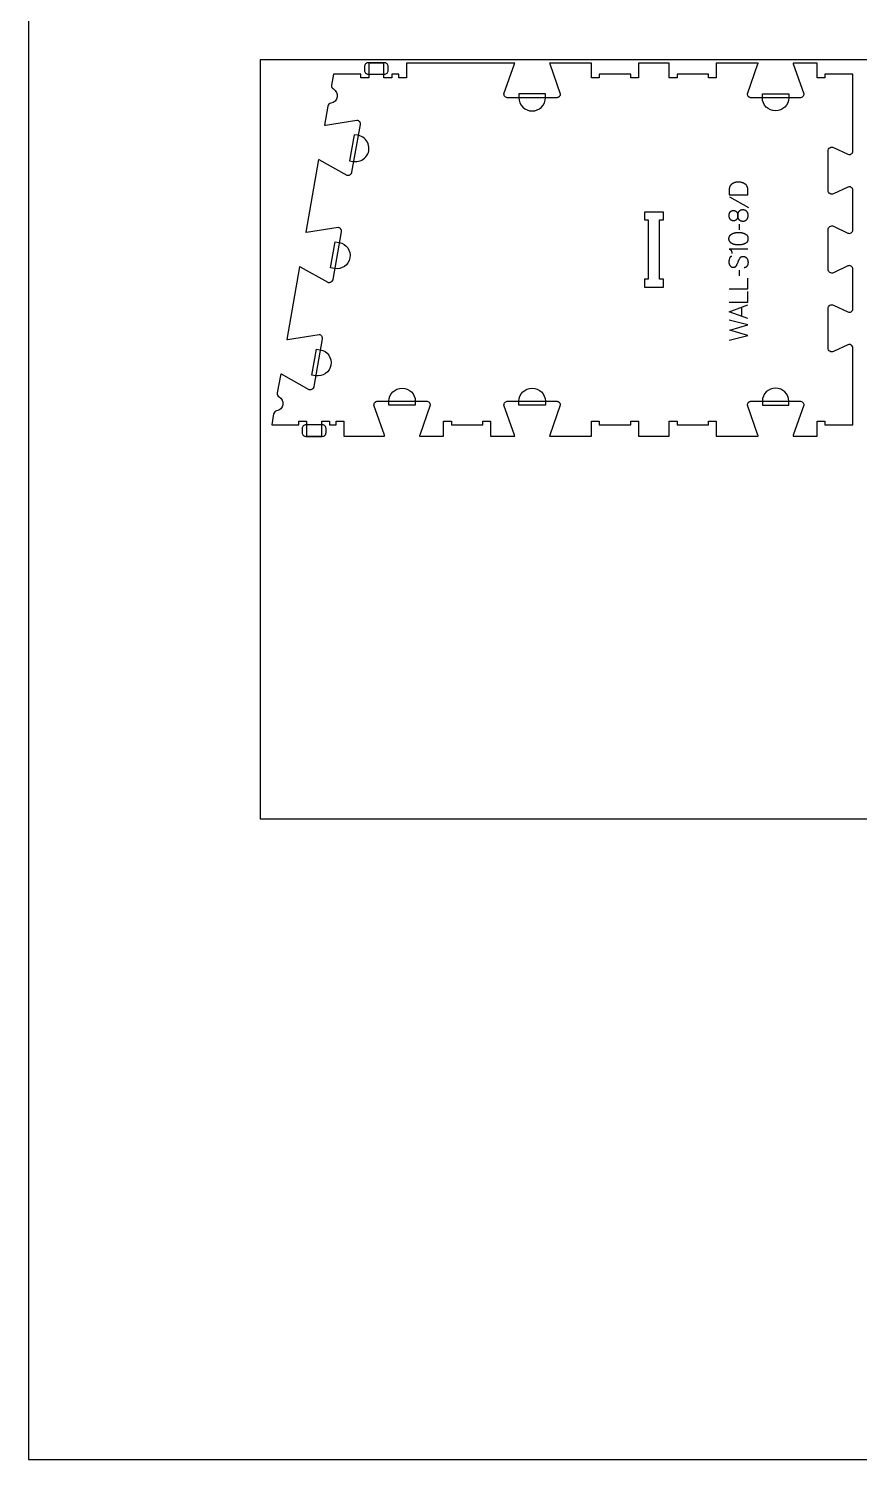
# Model space of a CAD drawing. Extents: x 2032 to 5216, y -10461 to -4867.
# Drawn here: x 2032 to 3367, y -10461 to -8161 of the extents above; entities that cross this region are included whole.
import ezdxf

# ---------------------------------------------------------------- set-up
doc = ezdxf.new("R2010")
doc.units = 0
for name, color, linetype in [('0_SHEET_SPRUCEPLY_2440X122', 1, 'CONTINUOUS'), ('1_ANYTOOL_1MMDEEP_LABELS_S', 2, 'CONTINUOUS'), ('3_ANYTOOL_CUTTHROUGH_INSID', 4, 'CONTINUOUS'), ('4_ANYTOOL_CUTTHROUGH_OUTSI', 5, 'CONTINUOUS'), ('5_ANYTOOL_HALF_MILL_9MM_IN', 3, 'CONTINUOUS'), ('DONOTCUT', 18, 'CONTINUOUS')]:
    doc.layers.add(name, color=color, linetype=linetype)

msp = doc.modelspace()

# ---------------------------------------------------------------- linework, layer by layer
at = {"layer": '0_SHEET_SPRUCEPLY_2440X122'}
msp.add_lwpolyline([(2403.9, -8211.2), (2403.9, -9431.2), (4843.9, -9431.2), (4843.9, -8211.2)], close=True, dxfattribs=at)
at = {"layer": '1_ANYTOOL_1MMDEEP_LABELS_S'}
for points in [[(3157.5, -8428.2), (3187.5, -8428.2), (3187.5, -8419.7), (3187.5, -8419.3), (3187.4, -8418.9), (3187.4, -8418.5), (3187.4, -8418.1), (3187.3, -8417.7), (3187.3, -8417.4), (3187.2, -8417), (3187.1, -8416.6), (3187, -8416.3), (3186.9, -8416), (3186.8, -8415.6), (3186.7, -8415.3), (3186.6, -8415), (3186.5, -8414.8), (3186.5, -8414.7), (3186.4, -8414.5), (3186.3, -8414.4), (3186.2, -8414.2), (3186.2, -8414.1), (3186.1, -8413.9), (3186, -8413.8), (3185.9, -8413.7), (3185.8, -8413.5), (3185.7, -8413.4), (3185.7, -8413.3), (3185.6, -8413.1), (3185.5, -8413), (3185.4, -8412.9), (3185.3, -8412.7), (3185.2, -8412.6), (3185.1, -8412.5), (3184.9, -8412.4), (3184.8, -8412.3), (3184.7, -8412.1), (3184.6, -8412), (3184.5, -8411.9), (3184.4, -8411.8), (3184.2, -8411.7), (3184.1, -8411.6), (3184, -8411.5), (3183.9, -8411.4), (3183.7, -8411.3), (3183.6, -8411.2), (3183.5, -8411.1), (3183.3, -8411), (3183, -8410.8), (3182.8, -8410.6), (3182.4, -8410.5), (3181.8, -8410.1), (3181.2, -8409.8), (3180.6, -8409.6), (3179.9, -8409.3), (3179.3, -8409.1), (3178.6, -8408.9), (3178, -8408.7), (3177.3, -8408.5), (3176.7, -8408.3), (3176, -8408.2), (3175.3, -8408.1), (3174.6, -8408), (3174, -8407.9), (3173.3, -8407.9), (3172.6, -8407.9), (3171.9, -8407.8), (3171.3, -8407.9), (3170.7, -8407.9), (3170.1, -8407.9), (3169.5, -8408), (3168.9, -8408.1), (3168.7, -8408.1), (3168.4, -8408.2), (3168.1, -8408.3), (3167.8, -8408.3), (3167.5, -8408.4), (3167.3, -8408.5), (3167, -8408.5), (3166.7, -8408.6), (3166.4, -8408.7), (3166.2, -8408.8), (3165.9, -8408.9), (3165.6, -8409), (3165.4, -8409.1), (3165.1, -8409.2), (3164.6, -8409.5), (3164.1, -8409.7), (3163.5, -8410), (3163, -8410.3), (3162.7, -8410.5), (3162.4, -8410.7), (3162.1, -8410.9), (3161.9, -8411.1), (3161.6, -8411.3), (3161.3, -8411.6), (3161.1, -8411.8), (3160.8, -8412), (3160.6, -8412.2), (3160.4, -8412.4), (3160.2, -8412.7), (3160, -8412.9), (3159.8, -8413.1), (3159.6, -8413.4), (3159.4, -8413.6), (3159.2, -8413.9), (3159.1, -8414.1), (3158.9, -8414.4), (3158.8, -8414.6), (3158.7, -8414.9), (3158.5, -8415.1), (3158.4, -8415.4), (3158.3, -8415.7), (3158.2, -8415.9), (3158.2, -8416.2), (3158.1, -8416.5), (3158, -8416.8), (3158, -8417.1), (3157.9, -8417.4), (3157.9, -8417.6), (3157.8, -8417.9), (3157.8, -8418.2), (3157.7, -8420.7), (3157.6, -8423.2), (3157.6, -8425.7)], [(3157.5, -8461.5), (3157.6, -8461), (3157.6, -8460.6), (3157.6, -8460.2), (3157.6, -8460), (3157.7, -8459.9), (3157.7, -8459.7), (3157.7, -8459.5), (3157.7, -8459.3), (3157.8, -8459.1), (3157.8, -8458.9), (3157.9, -8458.7), (3157.9, -8458.6), (3158, -8458.4), (3158, -8458.2), (3158.1, -8458), (3158.1, -8457.9), (3158.2, -8457.7), (3158.3, -8457.5), (3158.3, -8457.4), (3158.4, -8457.2), (3158.5, -8457), (3158.6, -8456.9), (3158.7, -8456.7), (3158.7, -8456.6), (3158.8, -8456.4), (3158.9, -8456.2), (3159, -8456.1), (3159.1, -8455.9), (3159.2, -8455.8), (3159.3, -8455.7), (3159.4, -8455.5), (3159.5, -8455.4), (3159.7, -8455.3), (3159.8, -8455.1), (3159.9, -8455), (3160, -8454.9), (3160.2, -8454.8), (3160.3, -8454.7), (3160.4, -8454.6), (3160.6, -8454.5), (3160.7, -8454.4), (3160.9, -8454.3), (3161, -8454.2), (3161.2, -8454.1), (3161.3, -8454.1), (3161.5, -8454), (3161.7, -8453.9), (3161.8, -8453.9), (3162, -8453.8), (3162.2, -8453.8), (3162.3, -8453.7), (3162.5, -8453.7), (3162.7, -8453.6), (3162.9, -8453.6), (3163.1, -8453.6), (3163.3, -8453.5), (3163.5, -8453.5), (3163.7, -8453.5), (3163.9, -8453.5), (3164.1, -8453.5), (3164.3, -8453.5), (3164.5, -8453.5), (3164.8, -8453.5), (3165, -8453.5), (3165.2, -8453.5), (3165.4, -8453.6), (3165.6, -8453.6), (3165.8, -8453.6), (3166, -8453.7), (3166.2, -8453.7), (3166.4, -8453.7), (3166.6, -8453.8), (3166.8, -8453.9), (3167, -8453.9), (3167.1, -8454), (3167.3, -8454.1), (3167.5, -8454.1), (3167.7, -8454.2), (3167.8, -8454.3), (3168, -8454.4), (3168.1, -8454.5), (3168.3, -8454.6), (3168.4, -8454.7), (3168.6, -8454.8), (3168.7, -8454.9), (3168.9, -8455.1), (3169, -8455.2), (3169.1, -8455.3), (3169.2, -8455.5), (3169.4, -8455.6), (3169.5, -8455.7), (3169.6, -8455.9), (3169.7, -8456.1), (3169.8, -8456.2), (3169.9, -8456.4), (3170, -8456.5), (3170.1, -8456.7), (3170.2, -8456.9), (3170.3, -8457), (3170.4, -8457.2), (3170.5, -8457.4), (3170.6, -8457.6), (3170.6, -8457.7), (3170.7, -8457.9), (3170.8, -8458.1), (3170.9, -8458.3), (3170.9, -8458.4), (3171, -8458.6), (3171, -8458.8), (3171.1, -8459), (3171.1, -8459.2), (3171.2, -8459.3), (3171.2, -8459.5), (3171.3, -8459.7), (3171.3, -8459.9), (3171.3, -8460.1), (3171.4, -8460.3), (3171.4, -8460.5), (3171.4, -8460.7), (3171.4, -8460.9), (3171.4, -8461.1), (3171.5, -8461.2), (3171.5, -8461.4), (3171.5, -8461.8), (3171.5, -8462.2), (3171.4, -8462.6), (3171.4, -8463), (3171.4, -8463.2), (3171.4, -8463.4), (3171.3, -8463.5), (3171.3, -8463.7), (3171.3, -8463.9), (3171.2, -8464.1), (3171.2, -8464.3), (3171.2, -8464.5), (3171.1, -8464.6), (3171.1, -8464.8), (3171, -8465), (3171, -8465.2), (3170.9, -8465.3), (3170.8, -8465.5), (3170.8, -8465.7), (3170.7, -8465.9), (3170.6, -8466), (3170.6, -8466.2), (3170.5, -8466.4), (3170.4, -8466.5), (3170.2, -8466.9), (3170, -8467.2), (3169.8, -8467.5), (3169.7, -8467.7), (3169.6, -8467.8), (3169.5, -8468), (3169.4, -8468.1), (3169.3, -8468.3), (3169.2, -8468.4), (3169.1, -8468.5), (3169, -8468.5), (3169, -8468.6), (3168.9, -8468.7), (3168.8, -8468.7), (3168.8, -8468.8), (3168.7, -8468.8), (3168.6, -8468.9), (3168.6, -8468.9), (3168.5, -8469), (3168.4, -8469.1), (3168.3, -8469.1), (3168.3, -8469.2), (3168.2, -8469.2), (3168.1, -8469.3), (3168, -8469.3), (3167.9, -8469.4), (3167.7, -8469.5), (3167.5, -8469.5), (3167.4, -8469.6), (3167.2, -8469.7), (3167, -8469.8), (3166.8, -8469.8), (3166.7, -8469.9), (3166.5, -8469.9), (3166.3, -8470), (3166.1, -8470), (3165.9, -8470), (3165.7, -8470.1), (3165.5, -8470.1), (3165.2, -8470.1), (3165, -8470.1), (3164.8, -8470.1), (3164.6, -8470.1), (3164.3, -8470.1), (3164.1, -8470.1), (3163.9, -8470.1), (3163.7, -8470.1), (3163.5, -8470.1), (3163.3, -8470), (3163.1, -8470), (3162.9, -8470), (3162.7, -8469.9), (3162.5, -8469.9), (3162.3, -8469.8), (3162.1, -8469.7), (3161.9, -8469.7), (3161.8, -8469.6), (3161.6, -8469.5), (3161.4, -8469.5), (3161.3, -8469.4), (3161.1, -8469.3), (3160.9, -8469.2), (3160.8, -8469.1), (3160.7, -8469), (3160.6, -8469), (3160.6, -8468.9), (3160.5, -8468.9), (3160.3, -8468.8), (3160.2, -8468.6), (3160.1, -8468.5), (3159.9, -8468.4), (3159.8, -8468.2), (3159.7, -8468.1), (3159.6, -8468), (3159.5, -8467.8), (3159.3, -8467.6), (3159.2, -8467.5), (3159.1, -8467.3), (3159, -8467.2), (3158.9, -8467), (3158.8, -8466.8), (3158.8, -8466.6), (3158.7, -8466.5), (3158.6, -8466.3), (3158.5, -8466.1), (3158.4, -8465.9), (3158.3, -8465.8), (3158.3, -8465.6), (3158.2, -8465.4), (3158.1, -8465.2), (3158.1, -8465), (3158, -8464.8), (3158, -8464.7), (3157.9, -8464.5), (3157.9, -8464.3), (3157.8, -8464.1), (3157.8, -8463.9), (3157.7, -8463.7), (3157.7, -8463.5), (3157.7, -8463.1), (3157.6, -8462.7), (3157.6, -8462.3), (3157.6, -8461.9)], [(3171.6, -8461.6), (3171.6, -8461.1), (3171.6, -8460.5), (3171.6, -8460.3), (3171.6, -8460), (3171.7, -8459.8), (3171.7, -8459.5), (3171.7, -8459.3), (3171.8, -8459), (3171.8, -8458.8), (3171.9, -8458.6), (3171.9, -8458.4), (3172, -8458.1), (3172, -8457.9), (3172.1, -8457.7), (3172.2, -8457.5), (3172.3, -8457.3), (3172.3, -8457), (3172.4, -8456.8), (3172.5, -8456.6), (3172.6, -8456.4), (3172.7, -8456.2), (3172.8, -8456), (3172.9, -8455.9), (3173, -8455.7), (3173.1, -8455.5), (3173.3, -8455.3), (3173.4, -8455.1), (3173.5, -8455), (3173.6, -8454.8), (3173.8, -8454.6), (3173.9, -8454.5), (3174, -8454.3), (3174.2, -8454.2), (3174.3, -8454), (3174.5, -8453.9), (3174.6, -8453.7), (3174.8, -8453.6), (3175, -8453.5), (3175.1, -8453.4), (3175.3, -8453.2), (3175.5, -8453.1), (3175.6, -8453), (3175.8, -8452.9), (3176, -8452.8), (3176.1, -8452.7), (3176.3, -8452.6), (3176.5, -8452.6), (3176.7, -8452.5), (3176.9, -8452.4), (3177.1, -8452.4), (3177.3, -8452.3), (3177.5, -8452.2), (3177.7, -8452.2), (3177.9, -8452.2), (3178.1, -8452.1), (3178.3, -8452.1), (3178.5, -8452.1), (3178.7, -8452), (3178.9, -8452), (3179.1, -8452), (3179.4, -8452), (3179.6, -8452), (3179.8, -8452), (3180, -8452), (3180.2, -8452), (3180.5, -8452), (3180.7, -8452.1), (3180.9, -8452.1), (3181.1, -8452.1), (3181.3, -8452.2), (3181.5, -8452.2), (3181.7, -8452.2), (3181.9, -8452.3), (3182.1, -8452.4), (3182.3, -8452.4), (3182.5, -8452.5), (3182.7, -8452.6), (3182.8, -8452.6), (3183, -8452.7), (3183.2, -8452.8), (3183.4, -8452.9), (3183.6, -8453), (3183.7, -8453.1), (3183.9, -8453.2), (3184, -8453.4), (3184.2, -8453.5), (3184.4, -8453.6), (3184.5, -8453.7), (3184.7, -8453.9), (3184.8, -8454), (3185, -8454.2), (3185.1, -8454.3), (3185.2, -8454.5), (3185.4, -8454.6), (3185.5, -8454.8), (3185.6, -8455), (3185.8, -8455.1), (3185.9, -8455.3), (3186, -8455.5), (3186.1, -8455.7), (3186.2, -8455.9), (3186.3, -8456), (3186.4, -8456.2), (3186.5, -8456.4), (3186.6, -8456.6), (3186.7, -8456.8), (3186.8, -8457), (3186.9, -8457.3), (3186.9, -8457.5), (3187, -8457.7), (3187.1, -8457.9), (3187.1, -8458.1), (3187.2, -8458.4), (3187.2, -8458.6), (3187.3, -8458.8), (3187.3, -8459), (3187.4, -8459.3), (3187.4, -8459.5), (3187.4, -8459.8), (3187.5, -8460), (3187.5, -8460.3), (3187.5, -8460.5), (3187.5, -8461.1), (3187.5, -8461.6), (3187.5, -8462.1), (3187.5, -8462.6), (3187.5, -8462.9), (3187.5, -8463.1), (3187.4, -8463.4), (3187.4, -8463.6), (3187.4, -8463.9), (3187.3, -8464.1), (3187.3, -8464.3), (3187.2, -8464.6), (3187.2, -8464.8), (3187.1, -8465), (3187.1, -8465.2), (3187, -8465.5), (3186.9, -8465.7), (3186.9, -8465.9), (3186.8, -8466.1), (3186.7, -8466.3), (3186.6, -8466.5), (3186.5, -8466.7), (3186.4, -8466.9), (3186.3, -8467.1), (3186.2, -8467.3), (3186.1, -8467.5), (3186, -8467.6), (3185.9, -8467.8), (3185.8, -8468), (3185.6, -8468.2), (3185.5, -8468.3), (3185.4, -8468.5), (3185.2, -8468.7), (3185.1, -8468.8), (3185, -8469), (3184.8, -8469.1), (3184.7, -8469.3), (3184.5, -8469.4), (3184.4, -8469.5), (3184.2, -8469.7), (3184, -8469.8), (3183.9, -8469.9), (3183.7, -8470), (3183.6, -8470.1), (3183.4, -8470.2), (3183.2, -8470.3), (3183, -8470.4), (3182.8, -8470.5), (3182.7, -8470.6), (3182.5, -8470.6), (3182.3, -8470.7), (3182.1, -8470.8), (3181.9, -8470.8), (3181.7, -8470.9), (3181.5, -8470.9), (3181.3, -8471), (3181.1, -8471), (3180.9, -8471.1), (3180.7, -8471.1), (3180.5, -8471.1), (3180.2, -8471.1), (3180, -8471.1), (3179.8, -8471.1), (3179.6, -8471.1), (3179.4, -8471.1), (3179.1, -8471.1), (3178.9, -8471.1), (3178.7, -8471.1), (3178.5, -8471.1), (3178.3, -8471.1), (3178.1, -8471), (3177.9, -8471), (3177.7, -8470.9), (3177.5, -8470.9), (3177.3, -8470.8), (3177.1, -8470.8), (3176.9, -8470.7), (3176.7, -8470.6), (3176.5, -8470.6), (3176.3, -8470.5), (3176.1, -8470.4), (3176, -8470.3), (3175.8, -8470.2), (3175.6, -8470.1), (3175.5, -8470), (3175.3, -8469.9), (3175.1, -8469.8), (3175, -8469.7), (3174.8, -8469.5), (3174.6, -8469.4), (3174.5, -8469.3), (3174.3, -8469.1), (3174.2, -8469), (3174, -8468.8), (3173.9, -8468.7), (3173.8, -8468.5), (3173.6, -8468.3), (3173.5, -8468.2), (3173.4, -8468), (3173.3, -8467.8), (3173.1, -8467.6), (3173, -8467.5), (3172.9, -8467.3), (3172.8, -8467.1), (3172.7, -8466.9), (3172.6, -8466.7), (3172.5, -8466.5), (3172.4, -8466.3), (3172.3, -8466.1), (3172.3, -8465.9), (3172.2, -8465.7), (3172.1, -8465.5), (3172, -8465.2), (3172, -8465), (3171.9, -8464.8), (3171.9, -8464.6), (3171.8, -8464.3), (3171.8, -8464.1), (3171.7, -8463.9), (3171.7, -8463.6), (3171.7, -8463.4), (3171.6, -8463.1), (3171.6, -8462.9), (3171.6, -8462.6), (3171.6, -8462.1)], [(3157.3, -8498.9), (3157.3, -8498.5), (3157.3, -8498.1), (3157.3, -8498), (3157.3, -8497.8), (3157.4, -8497.6), (3157.4, -8497.4), (3157.4, -8497.3), (3157.4, -8497.1), (3157.5, -8496.9), (3157.5, -8496.8), (3157.5, -8496.6), (3157.6, -8496.4), (3157.6, -8496.3), (3157.7, -8496.1), (3157.7, -8496), (3157.8, -8495.8), (3157.8, -8495.7), (3157.9, -8495.5), (3157.9, -8495.4), (3158, -8495.2), (3158.1, -8495.1), (3158.1, -8495), (3158.2, -8494.8), (3158.3, -8494.7), (3158.4, -8494.5), (3158.5, -8494.4), (3158.5, -8494.3), (3158.6, -8494.2), (3158.7, -8494), (3158.8, -8493.9), (3159, -8493.7), (3159.2, -8493.4), (3159.4, -8493.2), (3159.6, -8493), (3159.8, -8492.8), (3160.1, -8492.5), (3160.3, -8492.3), (3160.5, -8492.1), (3160.8, -8491.9), (3161, -8491.8), (3161.3, -8491.6), (3161.6, -8491.4), (3161.8, -8491.2), (3162.1, -8491.1), (3162.4, -8490.9), (3162.7, -8490.8), (3163, -8490.6), (3163.3, -8490.5), (3163.6, -8490.4), (3163.9, -8490.2), (3164.2, -8490.1), (3164.5, -8490), (3164.8, -8489.9), (3165.1, -8489.8), (3165.4, -8489.7), (3165.7, -8489.6), (3166.1, -8489.5), (3166.4, -8489.4), (3166.7, -8489.4), (3167.1, -8489.3), (3167.7, -8489.2), (3168.4, -8489.1), (3169.1, -8489), (3169.8, -8488.9), (3170.4, -8488.8), (3171.1, -8488.8), (3171.7, -8488.7), (3172.3, -8488.7), (3172.9, -8488.7), (3173.5, -8488.7), (3174.2, -8488.8), (3174.8, -8488.8), (3175.4, -8488.9), (3176, -8488.9), (3176.6, -8489), (3177.3, -8489.1), (3177.9, -8489.2), (3178.5, -8489.4), (3179.1, -8489.5), (3179.7, -8489.7), (3180.3, -8489.9), (3181, -8490.1), (3181.6, -8490.3), (3182.2, -8490.6), (3182.8, -8490.8), (3183.1, -8491), (3183.4, -8491.1), (3183.7, -8491.3), (3183.9, -8491.3), (3184, -8491.4), (3184.1, -8491.5), (3184.3, -8491.6), (3184.4, -8491.7), (3184.5, -8491.8), (3184.6, -8491.9), (3184.8, -8491.9), (3184.9, -8492), (3185, -8492.1), (3185.1, -8492.2), (3185.2, -8492.3), (3185.3, -8492.4), (3185.5, -8492.5), (3185.6, -8492.6), (3185.7, -8492.7), (3185.8, -8492.9), (3185.9, -8493), (3186, -8493.1), (3186.1, -8493.2), (3186.1, -8493.3), (3186.2, -8493.4), (3186.3, -8493.5), (3186.4, -8493.7), (3186.5, -8493.8), (3186.6, -8493.9), (3186.6, -8494), (3186.7, -8494.2), (3186.8, -8494.3), (3186.9, -8494.4), (3186.9, -8494.6), (3187, -8494.7), (3187, -8494.8), (3187.1, -8495), (3187.2, -8495.1), (3187.2, -8495.3), (3187.3, -8495.4), (3187.3, -8495.5), (3187.4, -8495.7), (3187.4, -8495.8), (3187.5, -8496), (3187.5, -8496.2), (3187.6, -8496.5), (3187.6, -8496.8), (3187.7, -8497.1), (3187.7, -8497.5), (3187.8, -8497.8), (3187.8, -8498.2), (3187.8, -8498.5), (3187.8, -8498.9), (3187.8, -8499.2), (3187.8, -8499.6), (3187.8, -8499.9), (3187.7, -8500.3), (3187.7, -8500.6), (3187.6, -8500.9), (3187.6, -8501.3), (3187.5, -8501.4), (3187.5, -8501.6), (3187.5, -8501.7), (3187.4, -8501.9), (3187.4, -8502), (3187.3, -8502.2), (3187.3, -8502.3), (3187.2, -8502.5), (3187.2, -8502.6), (3187.1, -8502.7), (3187, -8502.9), (3187, -8503), (3186.9, -8503.2), (3186.8, -8503.3), (3186.8, -8503.4), (3186.7, -8503.6), (3186.6, -8503.7), (3186.6, -8503.8), (3186.5, -8503.9), (3186.4, -8504), (3186.3, -8504.2), (3186.2, -8504.3), (3186.1, -8504.4), (3186, -8504.5), (3185.9, -8504.6), (3185.8, -8504.7), (3185.7, -8504.9), (3185.6, -8505), (3185.5, -8505.1), (3185.4, -8505.2), (3185.3, -8505.3), (3185.2, -8505.4), (3185.1, -8505.5), (3185, -8505.6), (3184.9, -8505.7), (3184.7, -8505.7), (3184.6, -8505.8), (3184.5, -8505.9), (3184.4, -8506), (3184.2, -8506.1), (3184.1, -8506.2), (3184, -8506.3), (3183.8, -8506.3), (3183.7, -8506.4), (3183.4, -8506.6), (3183.1, -8506.7), (3182.8, -8506.8), (3182.2, -8507.1), (3181.5, -8507.3), (3180.9, -8507.6), (3180.3, -8507.8), (3179.7, -8508), (3179, -8508.1), (3178.4, -8508.3), (3177.8, -8508.4), (3177.2, -8508.5), (3176.6, -8508.7), (3176, -8508.7), (3175.3, -8508.8), (3174.7, -8508.9), (3174.1, -8508.9), (3173.5, -8508.9), (3172.9, -8508.9), (3172.3, -8508.9), (3171.6, -8508.9), (3171, -8508.9), (3170.4, -8508.8), (3169.7, -8508.8), (3169.1, -8508.7), (3168.4, -8508.6), (3167.7, -8508.5), (3167.4, -8508.4), (3167, -8508.4), (3166.7, -8508.3), (3166.4, -8508.2), (3166, -8508.1), (3165.7, -8508.1), (3165.4, -8508), (3165.1, -8507.9), (3164.8, -8507.8), (3164.4, -8507.7), (3164.1, -8507.5), (3163.8, -8507.4), (3163.5, -8507.3), (3163.2, -8507.2), (3162.9, -8507), (3162.6, -8506.9), (3162.4, -8506.7), (3162.1, -8506.6), (3161.8, -8506.4), (3161.5, -8506.3), (3161.3, -8506.1), (3161, -8505.9), (3160.8, -8505.7), (3160.5, -8505.5), (3160.3, -8505.3), (3160.1, -8505.1), (3159.8, -8504.9), (3159.6, -8504.7), (3159.4, -8504.5), (3159.2, -8504.3), (3159, -8504), (3158.8, -8503.8), (3158.7, -8503.7), (3158.6, -8503.5), (3158.5, -8503.4), (3158.5, -8503.3), (3158.4, -8503.1), (3158.3, -8503), (3158.2, -8502.9), (3158.1, -8502.7), (3158.1, -8502.6), (3158, -8502.5), (3157.9, -8502.3), (3157.9, -8502.2), (3157.8, -8502), (3157.8, -8501.9), (3157.7, -8501.7), (3157.7, -8501.6), (3157.6, -8501.4), (3157.6, -8501.3), (3157.5, -8501.1), (3157.5, -8501), (3157.5, -8500.8), (3157.4, -8500.6), (3157.4, -8500.5), (3157.4, -8500.3), (3157.4, -8500.1), (3157.3, -8499.9), (3157.3, -8499.8), (3157.3, -8499.6), (3157.3, -8499.2)]]:
    msp.add_lwpolyline(points, close=True, dxfattribs=at)
for points in [[(3158, -8431.7), (3188.8, -8448.9)], [(3173.7, -8475.6), (3173.7, -8484.4)], [(3162.1, -8527.2), (3161.9, -8527.3), (3161.9, -8527.3), (3161.8, -8527.3), (3161.7, -8527.3), (3161.6, -8527.3), (3161.5, -8527.3), (3161.4, -8527.3), (3161.3, -8527.3), (3161.2, -8527.3), (3161.1, -8527.3), (3161.1, -8527.4), (3161, -8527.4), (3160.9, -8527.4), (3160.8, -8527.4), (3160.7, -8527.5), (3160.7, -8527.5), (3160.6, -8527.5), (3160.5, -8527.5), (3160.4, -8527.6), (3160.4, -8527.6), (3160.3, -8527.6), (3160.2, -8527.7), (3160.1, -8527.7), (3160.1, -8527.7), (3160, -8527.8), (3159.9, -8527.8), (3159.9, -8527.9), (3159.8, -8527.9), (3159.7, -8528), (3159.7, -8528), (3159.6, -8528.1), (3159.6, -8528.1), (3159.5, -8528.2), (3159.4, -8528.2), (3159.4, -8528.3), (3159.3, -8528.3), (3159.3, -8528.4), (3159.2, -8528.5), (3159.1, -8528.5), (3159.1, -8528.6), (3159, -8528.7), (3159, -8528.7), (3158.9, -8528.8), (3158.9, -8528.9), (3158.8, -8528.9), (3158.8, -8529), (3158.7, -8529.1), (3158.7, -8529.2), (3158.7, -8529.2), (3158.6, -8529.3), (3158.6, -8529.4), (3158.5, -8529.6), (3158.4, -8529.8), (3158.3, -8529.9), (3158.3, -8530.1), (3158.2, -8530.3), (3158.1, -8530.5), (3157.9, -8531.3), (3157.7, -8532.1), (3157.6, -8532.9), (3157.4, -8533.7), (3157.4, -8534.1), (3157.3, -8534.4), (3157.3, -8534.8), (3157.3, -8535.2), (3157.2, -8535.6), (3157.2, -8535.9), (3157.2, -8536.3), (3157.2, -8536.6), (3157.2, -8536.8), (3157.2, -8537), (3157.2, -8537.2), (3157.2, -8537.4), (3157.2, -8537.6), (3157.3, -8537.8), (3157.3, -8538), (3157.3, -8538.2), (3157.3, -8538.3), (3157.4, -8538.5), (3157.4, -8538.7), (3157.5, -8538.9), (3157.5, -8539.1), (3157.6, -8539.2), (3157.6, -8539.4), (3157.7, -8539.6), (3157.7, -8539.8), (3157.8, -8539.9), (3157.8, -8540.1), (3157.9, -8540.3), (3158, -8540.5), (3158.1, -8540.6), (3158.1, -8540.8), (3158.2, -8541), (3158.3, -8541.1), (3158.4, -8541.3), (3158.5, -8541.5), (3158.6, -8541.6), (3158.7, -8541.8), (3158.8, -8541.9), (3158.9, -8542.1), (3159, -8542.2), (3159.1, -8542.4), (3159.3, -8542.5), (3159.4, -8542.7), (3159.5, -8542.8), (3159.6, -8543), (3159.8, -8543.1), (3159.9, -8543.2), (3160, -8543.3), (3160.2, -8543.4), (3160.3, -8543.6), (3160.5, -8543.7), (3160.6, -8543.8), (3160.8, -8543.9), (3160.9, -8543.9), (3161.1, -8544), (3161.2, -8544.1), (3161.4, -8544.2), (3161.6, -8544.3), (3161.7, -8544.3), (3161.9, -8544.4), (3162.1, -8544.4), (3162.3, -8544.5), (3162.5, -8544.5), (3162.6, -8544.6), (3162.8, -8544.6), (3163, -8544.6), (3163.2, -8544.7), (3163.4, -8544.7), (3163.6, -8544.7), (3163.8, -8544.7), (3164, -8544.7), (3164.2, -8544.7), (3164.4, -8544.7), (3164.7, -8544.7), (3164.9, -8544.7), (3165.1, -8544.7), (3165.3, -8544.7), (3165.5, -8544.6), (3165.7, -8544.6), (3165.9, -8544.6), (3166, -8544.5), (3166.2, -8544.5), (3166.4, -8544.4), (3166.6, -8544.3), (3166.7, -8544.3), (3166.7, -8544.3), (3166.8, -8544.2), (3166.9, -8544.2), (3167, -8544.2), (3167.1, -8544.1), (3167.2, -8544.1), (3167.2, -8544), (3167.3, -8544), (3167.4, -8543.9), (3167.5, -8543.9), (3167.5, -8543.8), (3167.6, -8543.8), (3167.7, -8543.7), (3167.8, -8543.7), (3167.8, -8543.6), (3167.9, -8543.6), (3168, -8543.5), (3168, -8543.5), (3168.1, -8543.4), (3168.2, -8543.3), (3168.2, -8543.3), (3168.3, -8543.2), (3168.4, -8543.1), (3168.5, -8543), (3168.6, -8542.9), (3168.7, -8542.7), (3168.9, -8542.6), (3169, -8542.4), (3169.1, -8542.2), (3169.2, -8542.1), (3169.3, -8541.9), (3169.7, -8541.2), (3170.1, -8540.5), (3170.4, -8539.7), (3170.8, -8538.9), (3171.1, -8538.2), (3171.5, -8537.4), (3171.8, -8536.6), (3172.1, -8535.7), (3172.4, -8534.9), (3172.7, -8534.1), (3173.1, -8533.3), (3173.4, -8532.6), (3173.8, -8531.8), (3174.2, -8531.1), (3174.6, -8530.4), (3175, -8529.7), (3175.1, -8529.5), (3175.3, -8529.4), (3175.4, -8529.2), (3175.4, -8529.1), (3175.5, -8529.1), (3175.6, -8529), (3175.6, -8528.9), (3175.7, -8528.9), (3175.7, -8528.8), (3175.8, -8528.7), (3175.9, -8528.7), (3175.9, -8528.6), (3176, -8528.5), (3176.1, -8528.5), (3176.2, -8528.4), (3176.2, -8528.4), (3176.3, -8528.3), (3176.4, -8528.2), (3176.4, -8528.2), (3176.5, -8528.1), (3176.6, -8528.1), (3176.7, -8528), (3176.8, -8528), (3176.8, -8527.9), (3176.9, -8527.9), (3177, -8527.9), (3177.1, -8527.8), (3177.2, -8527.8), (3177.3, -8527.7), (3177.3, -8527.7), (3177.4, -8527.7), (3177.5, -8527.6), (3177.6, -8527.6), (3177.7, -8527.6), (3177.8, -8527.5), (3177.9, -8527.5), (3178, -8527.5), (3178.2, -8527.4), (3178.3, -8527.4), (3178.5, -8527.4), (3178.7, -8527.3), (3178.9, -8527.3), (3179.1, -8527.3), (3179.4, -8527.3), (3179.6, -8527.3), (3179.8, -8527.3), (3180, -8527.3), (3180.2, -8527.3), (3180.5, -8527.3), (3180.7, -8527.3), (3180.9, -8527.3), (3181.2, -8527.4), (3181.4, -8527.4), (3181.6, -8527.4), (3181.8, -8527.5), (3182, -8527.5), (3182.2, -8527.6), (3182.4, -8527.7), (3182.6, -8527.7), (3182.8, -8527.8), (3183, -8527.9), (3183.2, -8528), (3183.4, -8528), (3183.6, -8528.1), (3183.7, -8528.2), (3183.9, -8528.3), (3184.1, -8528.4), (3184.2, -8528.6), (3184.4, -8528.7), (3184.5, -8528.8), (3184.7, -8528.9), (3184.8, -8529), (3185, -8529.2), (3185.1, -8529.3), (3185.3, -8529.5), (3185.4, -8529.6), (3185.5, -8529.8), (3185.7, -8529.9), (3185.8, -8530.1), (3185.9, -8530.3), (3186, -8530.5), (3186.2, -8530.8), (3186.5, -8531.2), (3186.6, -8531.6), (3186.8, -8531.9), (3187, -8532.3), (3187.1, -8532.7), (3187.2, -8532.9), (3187.3, -8533.1), (3187.3, -8533.3), (3187.4, -8533.4), (3187.5, -8533.6), (3187.5, -8533.8), (3187.6, -8534), (3187.6, -8534.2), (3187.7, -8534.4), (3187.7, -8534.6), (3187.7, -8534.8), (3187.8, -8535), (3187.8, -8535.2), (3187.8, -8535.4), (3187.9, -8535.8), (3187.9, -8536.2), (3187.9, -8536.7), (3187.9, -8537.1), (3187.9, -8537.5), (3187.8, -8537.9), (3187.8, -8538.3), (3187.8, -8538.7), (3187.7, -8539.1), (3187.6, -8539.4), (3187.5, -8539.8), (3187.4, -8540.2), (3187.3, -8540.6), (3187.2, -8540.9), (3187, -8541.3), (3186.9, -8541.7), (3186.7, -8542), (3186.5, -8542.4), (3186.3, -8542.7), (3186.2, -8542.9), (3186.1, -8543.1), (3186, -8543.2), (3185.9, -8543.4), (3185.8, -8543.5), (3185.7, -8543.7), (3185.6, -8543.8), (3185.5, -8543.9), (3185.3, -8544), (3185.2, -8544.2), (3185.1, -8544.3), (3184.9, -8544.4), (3184.9, -8544.4), (3184.8, -8544.5), (3184.7, -8544.5), (3184.7, -8544.6), (3184.6, -8544.6), (3184.5, -8544.7), (3184.5, -8544.7), (3184.4, -8544.8), (3184.3, -8544.8), (3184.2, -8544.9), (3184.2, -8544.9), (3184.1, -8544.9), (3184, -8545), (3183.9, -8545), (3183.9, -8545), (3183.8, -8545.1), (3183.7, -8545.1), (3183.6, -8545.1), (3183.5, -8545.2), (3183.5, -8545.2), (3183.3, -8545.2), (3183.1, -8545.3), (3183, -8545.3), (3182.8, -8545.4), (3182.6, -8545.4), (3182.4, -8545.4), (3182.2, -8545.4), (3182.1, -8545.5), (3181.9, -8545.5), (3181.7, -8545.5)], [(3187.5, -8515.4), (3157.5, -8515.4), (3157.7, -8515.4), (3157.8, -8515.4), (3157.9, -8515.4), (3158.1, -8515.5), (3158.2, -8515.5), (3158.4, -8515.6), (3158.5, -8515.6), (3158.6, -8515.7), (3158.8, -8515.7), (3158.9, -8515.8), (3158.9, -8515.8), (3159, -8515.8), (3159.1, -8515.9), (3159.1, -8515.9), (3159.2, -8515.9), (3159.2, -8516), (3159.3, -8516), (3159.4, -8516), (3159.4, -8516.1), (3159.5, -8516.1), (3159.5, -8516.1), (3159.6, -8516.2), (3159.6, -8516.2), (3159.7, -8516.3), (3159.7, -8516.3), (3159.8, -8516.4), (3159.8, -8516.4), (3159.9, -8516.4), (3159.9, -8516.5), (3160, -8516.5), (3160, -8516.6), (3160.1, -8516.6), (3160.2, -8516.7), (3160.3, -8516.8), (3160.3, -8517), (3160.4, -8517.1), (3160.5, -8517.2), (3160.6, -8517.3), (3160.6, -8517.4), (3160.7, -8517.6), (3160.8, -8517.7), (3160.8, -8517.8), (3160.9, -8518), (3161, -8518.3), (3161.1, -8518.6), (3161.2, -8518.8), (3161.3, -8519.1), (3161.4, -8519.4), (3161.5, -8519.7), (3161.6, -8520), (3161.6, -8520.2), (3161.7, -8520.5), (3161.7, -8520.8), (3161.8, -8521.1), (3161.8, -8521.3), (3161.8, -8521.6), (3161.9, -8521.8), (3161.9, -8522.1), (3161.9, -8522.4)], [(3173.7, -8549.5), (3173.7, -8558.3)], [(3157.5, -8579.2), (3187.5, -8579.2), (3187.5, -8562.1)], [(3157.5, -8601), (3187.5, -8601), (3187.5, -8583.9)], [(3187.5, -8627.3), (3157.5, -8616.4), (3187.5, -8605.3)], [(3178, -8623.8), (3178, -8608.9)], [(3157.5, -8662), (3187.5, -8654.3), (3158.4, -8645.8), (3187.5, -8637.3), (3157.5, -8629.8)]]:
    msp.add_lwpolyline(points, dxfattribs=at)
at = {"layer": '3_ANYTOOL_CUTTHROUGH_INSID', "color": 4}
msp.add_lwpolyline([(3021.6, -8576.5), (3051.9, -8576.5), (3051.9, -8564), (3045.9, -8564), (3045.9, -8468.5), (3051.9, -8468.5), (3051.9, -8456), (3021.4, -8456), (3021.4, -8468.5), (3027.4, -8468.5), (3027.4, -8564), (3021.4, -8564), (3021.4, -8576.5)], close=True, dxfattribs=at)
at = {"layer": '4_ANYTOOL_CUTTHROUGH_OUTSI', "color": 5}
msp.add_lwpolyline([(2869.2, -8216.5, 0.061485), (2869.4, -8217.8), (2886.3, -8266.1), (2886.3, -8266.2), (2886.3, -8266.2), (2886.3, -8266.2, -0.198912), (2884.5, -8270.6), (2884.4, -8270.7), (2884.3, -8270.8), (2884.2, -8270.9), (2884.1, -8271), (2883.9, -8271.1), (2883.8, -8271.2), (2883.7, -8271.3), (2883.6, -8271.4), (2883.4, -8271.5), (2883.3, -8271.6), (2883.2, -8271.6), (2883, -8271.7), (2882.9, -8271.8), (2882.8, -8271.9), (2882.6, -8271.9), (2882.5, -8272), (2882.3, -8272), (2882.2, -8272.1), (2882, -8272.1), (2881.9, -8272.2), (2881.7, -8272.2), (2881.6, -8272.3), (2881.4, -8272.3), (2881.3, -8272.3), (2881.1, -8272.4), (2881, -8272.4), (2880.8, -8272.4), (2880.7, -8272.4), (2880.5, -8272.4), (2880.4, -8272.4), (2880.2, -8272.5), (2880.1, -8272.5), (2802.1, -8272.5, -0.414214), (2795.8, -8266.2), (2795.8, -8266.2), (2795.8, -8266.1), (2812.7, -8217.8), (2812.7, -8217.8, 0.061485), (2813, -8216.5), (2639.2, -8216.5), (2639.2, -8240.5), (2626.7, -8240.5), (2626.7, -8234.5), (2615.5, -8234.5), (2615.5, -8240.5), (2603, -8240.5), (2603, -8216.5), (2578.5, -8216.5), (2578.5, -8240.5), (2566, -8240.5), (2566, -8234.5), (2522.1, -8234.5), (2518.9, -8252.2), (2518.9, -8252.2, 0.317837), (2521.8, -8258.2, -0.317837), (2527.8, -8271, -0.317837), (2517.8, -8281, 0.317837), (2513, -8285.7), (2507.6, -8316.3, 0.061485), (2509, -8316.3), (2559.5, -8308.1), (2559.6, -8308.1), (2559.6, -8308.1), (2559.6, -8308.1, -0.198912), (2563.6, -8310.7), (2563.7, -8310.8), (2563.8, -8310.9), (2563.9, -8311), (2564, -8311.2), (2564, -8311.3), (2564.1, -8311.4), (2564.2, -8311.6), (2564.2, -8311.7), (2564.3, -8311.9), (2564.4, -8312), (2564.4, -8312.1), (2564.5, -8312.3), (2564.5, -8312.4), (2564.6, -8312.6), (2564.6, -8312.7), (2564.6, -8312.9), (2564.7, -8313), (2564.7, -8313.2), (2564.7, -8313.3), (2564.7, -8313.5), (2564.7, -8313.7), (2564.8, -8313.8), (2564.8, -8314), (2564.8, -8314.1), (2564.8, -8314.3), (2564.8, -8314.4), (2564.8, -8314.6), (2564.8, -8314.7), (2564.7, -8314.9), (2564.7, -8315), (2564.7, -8315.2), (2564.7, -8315.3), (2551.1, -8392.1, -0.414214), (2543.9, -8397.2), (2543.9, -8397.2), (2543.8, -8397.2), (2499.2, -8372.2), (2499.2, -8372.2, 0.061485), (2497.9, -8371.7), (2477.3, -8488.6, 0.061485), (2478.7, -8488.6), (2529.2, -8480.3), (2529.2, -8480.3), (2529.2, -8480.3), (2529.2, -8480.3, -0.198912), (2533.3, -8482.9), (2533.4, -8483), (2533.4, -8483.1), (2533.5, -8483.3), (2533.6, -8483.4), (2533.7, -8483.5), (2533.7, -8483.7), (2533.8, -8483.8), (2533.9, -8484), (2533.9, -8484.1), (2534, -8484.2), (2534, -8484.4), (2534.1, -8484.5), (2534.1, -8484.7), (2534.2, -8484.8), (2534.2, -8485), (2534.3, -8485.1), (2534.3, -8485.3), (2534.3, -8485.4), (2534.3, -8485.6), (2534.4, -8485.7), (2534.4, -8485.9), (2534.4, -8486), (2534.4, -8486.2), (2534.4, -8486.4), (2534.4, -8486.5), (2534.4, -8486.7), (2534.4, -8486.8), (2534.4, -8487), (2534.4, -8487.1), (2534.4, -8487.3), (2534.3, -8487.4), (2534.3, -8487.6), (2520.8, -8564.4), (2520.7, -8564.5), (2520.7, -8564.7), (2520.7, -8564.8), (2520.6, -8565), (2520.6, -8565.1), (2520.5, -8565.3), (2520.5, -8565.4), (2520.4, -8565.6), (2520.4, -8565.7), (2520.3, -8565.8), (2520.3, -8566), (2520.2, -8566.1), (2520.1, -8566.3), (2520, -8566.4), (2520, -8566.5), (2519.9, -8566.7), (2519.8, -8566.8), (2519.7, -8566.9), (2519.6, -8567), (2519.5, -8567.2), (2519.4, -8567.3), (2519.3, -8567.4), (2519.2, -8567.5), (2519.1, -8567.6), (2519, -8567.7), (2518.9, -8567.8), (2518.8, -8567.9), (2518.7, -8568), (2518.6, -8568.1), (2518.4, -8568.2), (2518.3, -8568.3), (2518.2, -8568.4, -0.198912), (2513.5, -8569.5), (2513.5, -8569.4), (2513.4, -8569.4), (2468.8, -8544.4), (2468.8, -8544.4, 0.061485), (2467.5, -8543.9), (2446.9, -8660.8, 0.061485), (2448.3, -8660.8), (2498.8, -8652.6), (2498.8, -8652.6), (2498.9, -8652.6), (2498.9, -8652.6, -0.414214), (2503.9, -8659.8), (2490.4, -8736.6), (2490.4, -8736.8), (2490.3, -8736.9), (2490.3, -8737.1), (2490.3, -8737.2), (2490.2, -8737.4), (2490.2, -8737.5), (2490.1, -8737.6), (2490.1, -8737.8), (2490, -8737.9), (2489.9, -8738.1), (2489.9, -8738.2), (2489.8, -8738.4), (2489.7, -8738.5), (2489.7, -8738.6), (2489.6, -8738.8), (2489.5, -8738.9), (2489.4, -8739), (2489.3, -8739.2), (2489.2, -8739.3), (2489.1, -8739.4), (2489.1, -8739.5), (2489, -8739.6), (2488.8, -8739.8), (2488.7, -8739.9), (2488.6, -8740), (2488.5, -8740.1), (2488.4, -8740.2), (2488.3, -8740.3), (2488.2, -8740.4), (2488.1, -8740.5), (2487.9, -8740.6), (2487.8, -8740.7, -0.198912), (2483.2, -8741.7), (2483.1, -8741.7), (2483.1, -8741.7), (2438.5, -8716.6), (2438.5, -8716.6, 0.061485), (2437.1, -8716.2), (2431.7, -8746.8, 0.317837), (2434.6, -8752.8, -0.317837), (2440.6, -8765.6, -0.317837), (2430.6, -8775.6, 0.317837), (2425.8, -8780.3), (2422.7, -8798), (2466.1, -8798), (2466.1, -8792), (2478.6, -8792), (2478.6, -8816), (2503.1, -8816), (2503.1, -8792), (2515.6, -8792), (2515.6, -8798), (2526.1, -8798), (2526.1, -8792), (2538.6, -8792), (2538.6, -8816), (2604.1, -8816), (2604.1, -8816, 0.061485), (2603.8, -8814.6), (2586.9, -8766.3), (2586.9, -8766.2), (2586.9, -8766.2), (2586.9, -8766.2, -0.198912), (2588.8, -8761.8), (2588.9, -8761.7), (2589, -8761.6), (2589.1, -8761.5), (2589.2, -8761.4), (2589.3, -8761.3), (2589.4, -8761.2), (2589.6, -8761.1), (2589.7, -8761), (2589.8, -8760.9), (2590, -8760.9), (2590.1, -8760.8), (2590.2, -8760.7), (2590.4, -8760.6), (2590.5, -8760.6), (2590.6, -8760.5), (2590.8, -8760.4), (2590.9, -8760.4), (2591.1, -8760.3), (2591.2, -8760.3), (2591.4, -8760.2), (2591.5, -8760.2), (2591.7, -8760.1), (2591.8, -8760.1), (2592, -8760.1), (2592.1, -8760), (2592.3, -8760), (2592.4, -8760), (2592.6, -8760), (2592.7, -8760), (2592.9, -8760), (2593, -8760), (2593.2, -8760), (2671.2, -8760, -0.414214), (2677.4, -8766.2), (2677.4, -8766.2), (2677.4, -8766.3), (2660.5, -8814.6), (2660.5, -8814.6, 0.061485), (2660.3, -8816), (2698.9, -8816), (2698.9, -8792), (2711.4, -8792), (2711.4, -8798), (2761.9, -8798), (2761.9, -8792), (2774.4, -8792), (2774.4, -8816), (2813, -8816), (2813, -8816, 0.061485), (2812.7, -8814.6), (2795.8, -8766.3), (2795.8, -8766.2), (2795.8, -8766.2), (2795.8, -8766.2, -0.414214), (2802.1, -8760), (2880.1, -8760), (2880.2, -8760), (2880.4, -8760), (2880.5, -8760), (2880.7, -8760), (2880.8, -8760), (2881, -8760), (2881.1, -8760), (2881.3, -8760.1), (2881.4, -8760.1), (2881.6, -8760.1), (2881.7, -8760.2), (2881.9, -8760.2), (2882, -8760.3), (2882.2, -8760.3), (2882.3, -8760.4), (2882.5, -8760.4), (2882.6, -8760.5), (2882.8, -8760.6), (2882.9, -8760.6), (2883, -8760.7), (2883.2, -8760.8), (2883.3, -8760.9), (2883.4, -8760.9), (2883.6, -8761), (2883.7, -8761.1), (2883.8, -8761.2), (2883.9, -8761.3), (2884.1, -8761.4), (2884.2, -8761.5), (2884.3, -8761.6), (2884.4, -8761.7), (2884.5, -8761.8, -0.198912), (2886.3, -8766.2), (2886.3, -8766.2), (2886.3, -8766.3), (2869.4, -8814.6), (2869.4, -8814.6, 0.061485), (2869.2, -8816), (2936.4, -8816), (2936.4, -8792), (2948.9, -8792), (2948.9, -8798), (2999.4, -8798), (2999.4, -8792), (3011.9, -8792), (3011.9, -8816), (3061.4, -8816), (3061.4, -8792), (3073.9, -8792), (3073.9, -8798), (3124.4, -8798), (3124.4, -8792), (3136.9, -8792), (3136.9, -8816), (3186.6, -8816), (3204.1, -8816), (3204.1, -8816, 0.061486), (3203.8, -8814.6), (3186.9, -8766.3), (3186.9, -8766.2), (3186.9, -8766.2), (3186.9, -8766.2, -0.198912), (3188.8, -8761.8), (3188.9, -8761.7), (3189, -8761.6), (3189.1, -8761.5), (3189.2, -8761.4), (3189.3, -8761.3), (3189.4, -8761.2), (3189.6, -8761.1), (3189.7, -8761), (3189.8, -8760.9), (3190, -8760.9), (3190.1, -8760.8), (3190.2, -8760.7), (3190.4, -8760.6), (3190.5, -8760.6), (3190.6, -8760.5), (3190.8, -8760.4), (3190.9, -8760.4), (3191.1, -8760.3), (3191.2, -8760.3), (3191.4, -8760.2), (3191.5, -8760.2), (3191.7, -8760.1), (3191.8, -8760.1), (3192, -8760.1), (3192.1, -8760), (3192.3, -8760), (3192.4, -8760), (3192.6, -8760), (3192.7, -8760), (3192.9, -8760), (3193, -8760), (3193.2, -8760), (3271.2, -8760, -0.414214), (3277.4, -8766.2), (3277.4, -8766.2), (3277.4, -8766.3), (3260.5, -8814.6), (3260.5, -8814.6, 0.061485), (3260.3, -8816), (3298.9, -8816), (3298.9, -8792), (3311.4, -8792), (3311.4, -8798), (3356.4, -8798), (3356.4, -8674.6), (3356.4, -8674.6, 0.551268), (3348.2, -8669.4), (3325.3, -8680.2, -0.551268), (3316.4, -8674.6), (3316.4, -8611.2, -0.257375), (3319.3, -8605.9, -0.257375), (3325.3, -8605.6), (3348.2, -8616.4, 0.551268), (3356.4, -8611.3), (3356.4, -8547.9, 0.551268), (3348.2, -8542.7), (3325.3, -8553.5, -0.551268), (3316.4, -8547.9), (3316.4, -8484.5, -0.551268), (3325.3, -8478.9), (3348.2, -8489.7, 0.551268), (3356.4, -8484.6), (3356.4, -8421.2, 0.551268), (3348.2, -8416), (3325.3, -8426.8, -0.551268), (3316.4, -8421.2), (3316.4, -8357.8, -0.551268), (3325.3, -8352.2), (3348.2, -8363, 0.551268), (3356.4, -8357.9), (3356.4, -8234.5), (3311.4, -8234.5), (3311.4, -8240.5), (3298.9, -8240.5), (3298.9, -8216.5), (3260.3, -8216.5), (3260.3, -8216.5, 0.061485), (3260.5, -8217.8), (3277.4, -8266.1), (3277.4, -8266.2), (3277.4, -8266.2), (3277.4, -8266.2, -0.414214), (3271.2, -8272.5), (3193.2, -8272.5), (3193, -8272.5), (3192.9, -8272.4), (3192.7, -8272.4), (3192.6, -8272.4), (3192.4, -8272.4), (3192.3, -8272.4), (3192.1, -8272.4), (3192, -8272.3), (3191.8, -8272.3), (3191.7, -8272.3), (3191.5, -8272.2), (3191.4, -8272.2), (3191.2, -8272.1), (3191.1, -8272.1), (3190.9, -8272), (3190.8, -8272), (3190.6, -8271.9), (3190.5, -8271.9), (3190.4, -8271.8), (3190.2, -8271.7), (3190.1, -8271.6), (3190, -8271.6), (3189.8, -8271.5), (3189.7, -8271.4), (3189.6, -8271.3), (3189.4, -8271.2), (3189.3, -8271.1), (3189.2, -8271), (3189.1, -8270.9), (3189, -8270.8), (3188.9, -8270.7), (3188.8, -8270.6, -0.198912), (3186.9, -8266.2), (3186.9, -8266.2), (3186.9, -8266.1), (3203.8, -8217.8), (3203.8, -8217.8, 0.061485), (3204.1, -8216.5), (3186.6, -8216.5), (3136.9, -8216.5), (3136.9, -8240.5), (3124.4, -8240.5), (3124.4, -8234.5), (3073.9, -8234.5), (3073.9, -8240.5), (3061.4, -8240.5), (3061.4, -8216.5), (3011.9, -8216.5), (3011.9, -8240.5), (2999.4, -8240.5), (2999.4, -8234.5), (2948.9, -8234.5), (2948.9, -8240.5), (2936.4, -8240.5), (2936.4, -8216.5), (2869.2, -8216.5)], format="xyb", close=True, dxfattribs=at)
at = {"layer": '5_ANYTOOL_HALF_MILL_9MM_IN', "color": 3}
for points in [[(2577.6, -8216, 0.414214), (2571.6, -8222), (2571.6, -8228.5, 0.414214), (2577.6, -8234.5), (2603.9, -8234.5, 0.414214), (2609.9, -8228.5), (2609.9, -8222, 0.414214), (2603.9, -8216)], [(2819.8, -8272.2, 0.414214), (2841.1, -8293.5, 0.414214), (2862.3, -8272.2), (2862.3, -8272), (2862.3, -8266), (2819.8, -8266), (2819.8, -8272), (2819.8, -8272.2)], [(3253.4, -8272.2, -1), (3210.9, -8272.2), (3210.9, -8272), (3210.9, -8266), (3253.4, -8266), (3253.4, -8272), (3253.4, -8272.2)], [(2554, -8374.6, 1), (2561.4, -8332.8), (2561.1, -8332.7), (2555.2, -8331.7), (2547.8, -8373.5), (2553.7, -8374.6), (2554, -8374.6)], [(2531, -8505, -1), (2523.6, -8546.9), (2523.4, -8546.8), (2517.4, -8545.8), (2524.8, -8503.9), (2530.7, -8505), (2531, -8505)], [(2500.6, -8677.2, -1), (2493.2, -8719.1), (2493, -8719.1), (2487.1, -8718), (2494.5, -8676.2), (2500.4, -8677.2), (2500.6, -8677.2)], [(2610.9, -8760.2, -1), (2653.4, -8760.2), (2653.4, -8760.5), (2653.4, -8766.5), (2610.9, -8766.5), (2610.9, -8760.5), (2610.9, -8760.2)], [(2819.8, -8760.2, -1), (2862.3, -8760.2), (2862.3, -8760.5), (2862.3, -8766.5), (2819.8, -8766.5), (2819.8, -8760.5), (2819.8, -8760.2)], [(3253.4, -8760.2, 1), (3210.9, -8760.2), (3210.9, -8760.5), (3210.9, -8766.5), (3253.4, -8766.5), (3253.4, -8760.5), (3253.4, -8760.2)], [(2477.7, -8798, 0.414214), (2471.7, -8804), (2471.7, -8810.5, 0.414214), (2477.7, -8816.5), (2504, -8816.5, 0.414214), (2510, -8810.5), (2510, -8804, 0.414214), (2504, -8798)]]:
    msp.add_lwpolyline(points, format="xyb", close=True, dxfattribs=at)
at = {"layer": 'DONOTCUT'}
msp.add_lwpolyline([(2032.2, -10460.6), (5215.6, -10460.6), (5215.6, -4867.2), (2032.2, -4867.2)], close=True, dxfattribs=at)

doc.saveas('drawing.dxf')
